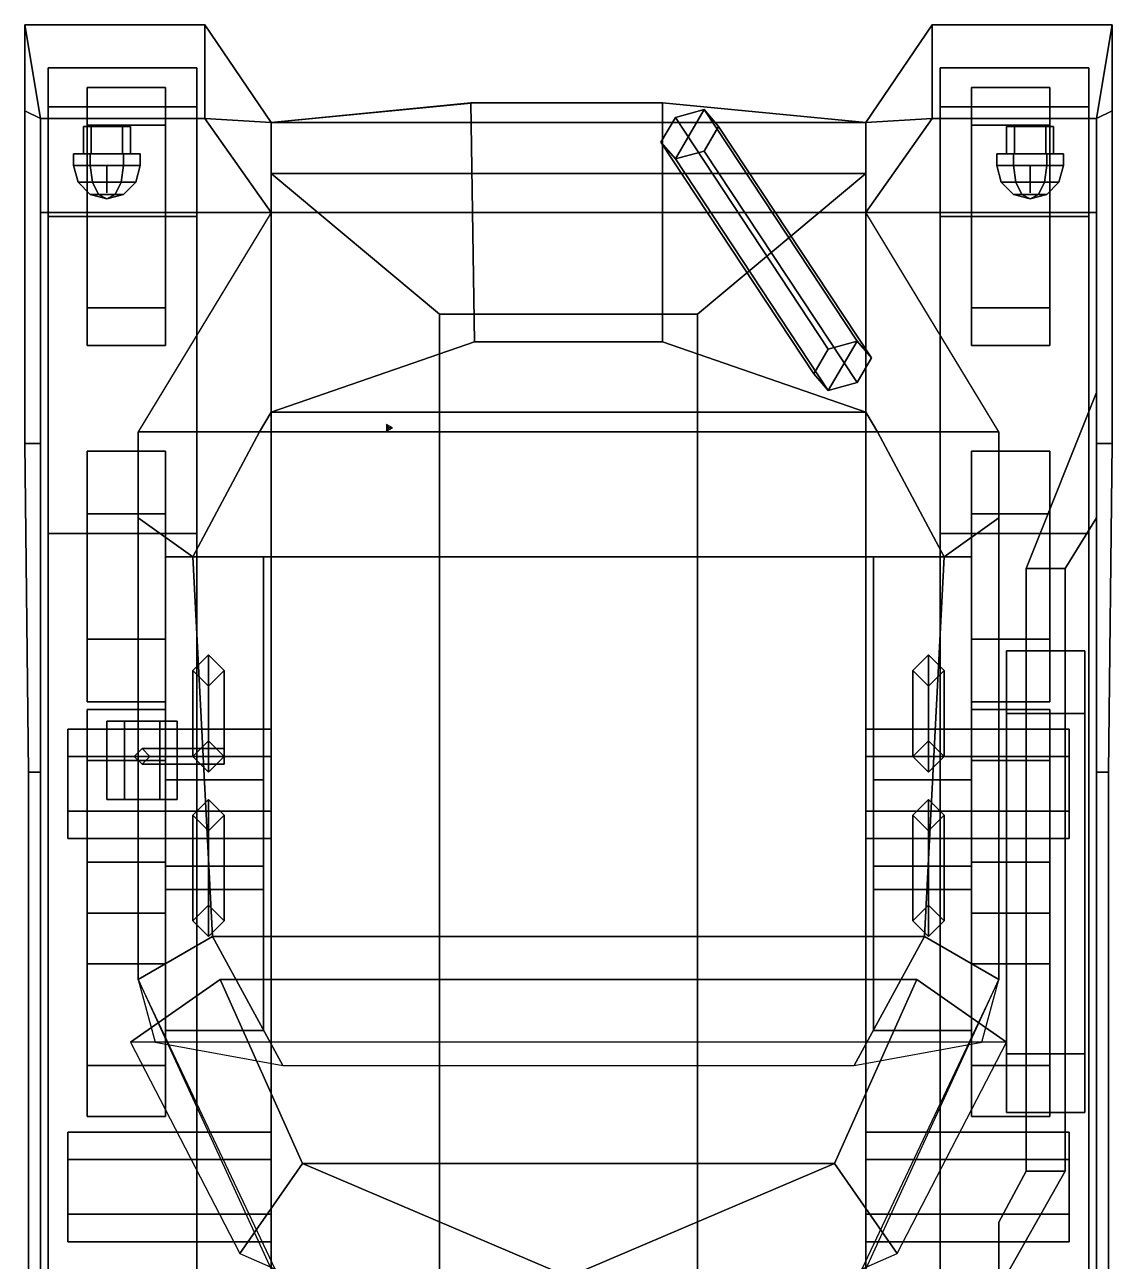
# Model space of a CAD drawing. Header units: millimetres. Extents: x -1.4 to 3, y -4 to 26.7.
# Drawn here: x -1.39 to 1.39, y -0.28 to 2.88 of the extents above; entities that cross this region are included whole.
import ezdxf

# ---------------------------------------------------------------- set-up
doc = ezdxf.new("R2010")
doc.units = ezdxf.units.MM
doc.header["$MEASUREMENT"] = 0
for name, color, linetype in [('mudguards', 6, 'Continuous'), ('suspension', 5, 'Continuous'), ('tracks', 3, 'Continuous'), ('wheels', 2, 'Continuous')]:
    doc.layers.add(name, color=color, linetype=linetype)

msp = doc.modelspace()

# ---------------------------------------------------------------- linework, layer by layer
for points in [[(-0.24, 2.68, 0.66), (-0.76, 2.63, 0.66), (-0.76, 2.63, 0.83), (-0.24, 2.68, 0.83)], [(-0.25, 2.68, 0.83), (-0.76, 2.63, 0.83), (-0.76, 1.89, 1.86), (-0.24, 2.07, 1.86)], [(0.24, 2.07, 1.86), (0.24, 2.68, 0.83), (-0.25, 2.68, 0.83), (-0.24, 2.07, 1.86)], [(0.24, 2.68, 0.83), (0.24, 2.68, 0.66), (-0.24, 2.68, 0.66), (-0.24, 2.68, 0.83)], [(0.3468, 2.6631, 1.1526), (0.2732, 2.5369, 1.0874), (0.2364, 2.5799, 1.1439), (0.2732, 2.643, 1.1765)], [(0.76, 2.63, 0.83), (0.76, 2.63, 0.66), (0.24, 2.68, 0.66), (0.24, 2.68, 0.83)], [(0.76, 1.89, 1.86), (0.76, 2.63, 0.83), (0.24, 2.68, 0.83), (0.24, 2.07, 1.86)], [(0.3468, 2.6631, 1.1526), (0.2732, 2.643, 1.1765), (0.6639, 2.0513, 1.8817), (0.7376, 2.0714, 1.8577)], [(0.3836, 2.6201, 1.0961), (0.3468, 2.557, 1.0635), (0.2732, 2.5369, 1.0874), (0.3468, 2.6631, 1.1526)], [(0.3836, 2.6201, 1.0961), (0.3468, 2.6631, 1.1526), (0.7376, 2.0714, 1.8577), (0.7744, 2.0284, 1.8012)], [(-0.76, 2.5, 0.58), (-0.76, -2.68, 0.58), (-0.76, -2.87, 0.66), (-0.76, 2.63, 0.66)], [(0.76, 2.63, 0.66), (0.76, 2.5, 0.58), (-0.76, 2.5, 0.58), (-0.76, 2.63, 0.66)], [(-0.76, 2.63, 0.66), (-0.76, -2.87, 0.66), (-0.76, -2.87, 0.83), (-0.76, 2.63, 0.83)], [(0.76, 2.63, 0.83), (0.76, 2.63, 0.66), (-0.76, 2.63, 0.66), (-0.76, 2.63, 0.83)], [(-0.76, 2.63, 0.83), (-0.76, 2.63, 0.66), (0.76, 2.63, 0.66), (0.76, 2.63, 0.83)], [(-0.76, 1.89, 1.86), (-0.76, 2.63, 0.83), (0.76, 2.63, 0.83), (0.76, 1.89, 1.86)], [(-0.76, 2.63, 0.83), (-0.76, -2.87, 0.83), (-0.76, -2.28, 1.16), (-0.76, 2.4, 1.16)], [(0.76, 2.4, 1.16), (0.76, 2.63, 0.83), (-0.76, 2.63, 0.83), (-0.76, 2.4, 1.16)], [(0.2732, 2.643, 1.1765), (0.2364, 2.5799, 1.1439), (0.6271, 1.9882, 1.8491), (0.6639, 2.0513, 1.8817)], [(0.76, -2.87, 0.66), (0.76, -2.68, 0.58), (0.76, 2.5, 0.58), (0.76, 2.63, 0.66)], [(0.76, -2.87, 0.83), (0.76, -2.87, 0.66), (0.76, 2.63, 0.66), (0.76, 2.63, 0.83)], [(0.76, -2.28, 1.16), (0.76, -2.87, 0.83), (0.76, 2.63, 0.83), (0.76, 2.4, 1.16)], [(-1.24, 2.62, 1.3), (-1.24, 2.55, 1.3), (-1.22, 2.55, 1.34), (-1.22, 2.62, 1.34)], [(-1.14, 2.62, 1.34), (-1.12, 2.62, 1.3), (-1.24, 2.62, 1.3), (-1.22, 2.62, 1.34)], [(-1.12, 2.62, 1.3), (-1.12, 2.55, 1.3), (-1.24, 2.55, 1.3), (-1.24, 2.62, 1.3)], [(-1.22, 2.62, 1.34), (-1.22, 2.55, 1.34), (-1.14, 2.55, 1.34), (-1.14, 2.62, 1.34)], [(-1.14, 2.55, 1.34), (-1.12, 2.55, 1.3), (-1.12, 2.62, 1.3), (-1.14, 2.62, 1.34)], [(0.3468, 2.557, 1.0635), (0.3836, 2.6201, 1.0961), (0.7744, 2.0284, 1.8012), (0.7376, 1.9653, 1.7686)], [(1.24, 2.62, 1.3), (1.24, 2.55, 1.3), (1.12, 2.55, 1.3), (1.12, 2.62, 1.3)], [(1.12, 2.62, 1.3), (1.12, 2.55, 1.3), (1.14, 2.55, 1.34), (1.14, 2.62, 1.34)], [(1.22, 2.62, 1.34), (1.24, 2.62, 1.3), (1.12, 2.62, 1.3), (1.14, 2.62, 1.34)], [(1.14, 2.62, 1.34), (1.14, 2.55, 1.34), (1.22, 2.55, 1.34), (1.22, 2.62, 1.34)], [(1.22, 2.55, 1.34), (1.24, 2.55, 1.3), (1.24, 2.62, 1.3), (1.22, 2.62, 1.34)], [(0.2364, 2.5799, 1.1439), (0.2732, 2.5369, 1.0874), (0.6639, 1.9452, 1.7926), (0.6271, 1.9882, 1.8491)], [(-1.2225, 2.55, 1.3636), (-1.265, 2.55, 1.29), (-1.265, 2.52, 1.29), (-1.2225, 2.52, 1.3636)], [(-1.265, 2.55, 1.29), (-1.2225, 2.55, 1.2164), (-1.2225, 2.52, 1.2164), (-1.265, 2.52, 1.29)], [(-1.095, 2.55, 1.29), (-1.265, 2.55, 1.29), (-1.2225, 2.55, 1.3636), (-1.1375, 2.55, 1.3636)], [(-1.1375, 2.55, 1.2164), (-1.2225, 2.55, 1.2164), (-1.265, 2.55, 1.29), (-1.095, 2.55, 1.29)], [(-1.1375, 2.55, 1.3636), (-1.2225, 2.55, 1.3636), (-1.2225, 2.52, 1.3636), (-1.1375, 2.52, 1.3636)], [(-1.2225, 2.55, 1.2164), (-1.1375, 2.55, 1.2164), (-1.1375, 2.52, 1.2164), (-1.2225, 2.52, 1.2164)], [(-1.095, 2.55, 1.29), (-1.1375, 2.55, 1.3636), (-1.1375, 2.52, 1.3636), (-1.095, 2.52, 1.29)], [(-1.1375, 2.55, 1.2164), (-1.095, 2.55, 1.29), (-1.095, 2.52, 1.29), (-1.1375, 2.52, 1.2164)], [(0.2732, 2.5369, 1.0874), (0.3468, 2.557, 1.0635), (0.7376, 1.9653, 1.7686), (0.6639, 1.9452, 1.7926)], [(1.2225, 2.55, 1.2164), (1.1375, 2.55, 1.2164), (1.095, 2.55, 1.29), (1.265, 2.55, 1.29)], [(1.095, 2.55, 1.29), (1.1375, 2.55, 1.2164), (1.1375, 2.52, 1.2164), (1.095, 2.52, 1.29)], [(1.265, 2.55, 1.29), (1.095, 2.55, 1.29), (1.1375, 2.55, 1.3636), (1.2225, 2.55, 1.3636)], [(1.1375, 2.55, 1.3636), (1.095, 2.55, 1.29), (1.095, 2.52, 1.29), (1.1375, 2.52, 1.3636)], [(1.1375, 2.55, 1.2164), (1.2225, 2.55, 1.2164), (1.2225, 2.52, 1.2164), (1.1375, 2.52, 1.2164)], [(1.2225, 2.55, 1.3636), (1.1375, 2.55, 1.3636), (1.1375, 2.52, 1.3636), (1.2225, 2.52, 1.3636)], [(1.2225, 2.55, 1.2164), (1.265, 2.55, 1.29), (1.265, 2.52, 1.29), (1.2225, 2.52, 1.2164)], [(1.265, 2.55, 1.29), (1.2225, 2.55, 1.3636), (1.2225, 2.52, 1.3636), (1.265, 2.52, 1.29)], [(-1.2536, 2.4775, 1.29), (-1.265, 2.52, 1.29), (-1.2225, 2.52, 1.2164), (-1.2168, 2.4775, 1.2262)], [(-1.2168, 2.4775, 1.3537), (-1.2225, 2.52, 1.3636), (-1.265, 2.52, 1.29), (-1.2536, 2.4775, 1.29)], [(-1.2168, 2.4775, 1.2262), (-1.2225, 2.52, 1.2164), (-1.1375, 2.52, 1.2164), (-1.1432, 2.4775, 1.2262)], [(-1.1432, 2.4775, 1.3537), (-1.1375, 2.52, 1.3636), (-1.2225, 2.52, 1.3636), (-1.2168, 2.4775, 1.3537)], [(-1.18, 2.52, 1.16), (-1.18, 2.45, 1.16), (-1.18, 2.48, 1.23), (-1.18, 2.52, 1.22)], [(-1.18, 2.52, 1.22), (-1.18, 2.48, 1.23), (-1.18, 2.45, 1.16), (-1.18, 2.52, 1.16)], [(-1.1432, 2.4775, 1.2262), (-1.1375, 2.52, 1.2164), (-1.095, 2.52, 1.29), (-1.1064, 2.4775, 1.29)], [(-1.1064, 2.4775, 1.29), (-1.095, 2.52, 1.29), (-1.1375, 2.52, 1.3636), (-1.1432, 2.4775, 1.3537)], [(-0.33, 2.14, 0.43), (-0.33, -2.14, 0.43), (-0.76, -2.68, 0.58), (-0.76, 2.5, 0.58)], [(0.76, 2.5, 0.58), (0.33, 2.14, 0.43), (-0.33, 2.14, 0.43), (-0.76, 2.5, 0.58)], [(0.76, -2.68, 0.58), (0.33, -2.14, 0.43), (0.33, 2.14, 0.43), (0.76, 2.5, 0.58)], [(1.1064, 2.4775, 1.29), (1.095, 2.52, 1.29), (1.1375, 2.52, 1.2164), (1.1432, 2.4775, 1.2262)], [(1.1432, 2.4775, 1.3537), (1.1375, 2.52, 1.3636), (1.095, 2.52, 1.29), (1.1064, 2.4775, 1.29)], [(1.1432, 2.4775, 1.2262), (1.1375, 2.52, 1.2164), (1.2225, 2.52, 1.2164), (1.2168, 2.4775, 1.2262)], [(1.2168, 2.4775, 1.3537), (1.2225, 2.52, 1.3636), (1.1375, 2.52, 1.3636), (1.1432, 2.4775, 1.3537)], [(1.18, 2.52, 1.16), (1.18, 2.45, 1.16), (1.18, 2.48, 1.23), (1.18, 2.52, 1.22)], [(1.18, 2.52, 1.22), (1.18, 2.48, 1.23), (1.18, 2.45, 1.16), (1.18, 2.52, 1.16)], [(1.2168, 2.4775, 1.2262), (1.2225, 2.52, 1.2164), (1.265, 2.52, 1.29), (1.2536, 2.4775, 1.29)], [(1.2536, 2.4775, 1.29), (1.265, 2.52, 1.29), (1.2225, 2.52, 1.3636), (1.2168, 2.4775, 1.3537)], [(-1.2225, 2.4464, 1.29), (-1.2536, 2.4775, 1.29), (-1.2168, 2.4775, 1.2262), (-1.2012, 2.4464, 1.2532)], [(-1.2012, 2.4464, 1.3268), (-1.2168, 2.4775, 1.3537), (-1.2536, 2.4775, 1.29), (-1.2225, 2.4464, 1.29)], [(-1.2012, 2.4464, 1.2532), (-1.2168, 2.4775, 1.2262), (-1.1432, 2.4775, 1.2262), (-1.1587, 2.4464, 1.2532)], [(-1.1587, 2.4464, 1.3268), (-1.1432, 2.4775, 1.3537), (-1.2168, 2.4775, 1.3537), (-1.2012, 2.4464, 1.3268)], [(-1.1587, 2.4464, 1.2532), (-1.1432, 2.4775, 1.2262), (-1.1064, 2.4775, 1.29), (-1.1375, 2.4464, 1.29)], [(-1.1375, 2.4464, 1.29), (-1.1064, 2.4775, 1.29), (-1.1432, 2.4775, 1.3537), (-1.1587, 2.4464, 1.3268)], [(1.1375, 2.4464, 1.29), (1.1064, 2.4775, 1.29), (1.1432, 2.4775, 1.2262), (1.1587, 2.4464, 1.2532)], [(1.1587, 2.4464, 1.3268), (1.1432, 2.4775, 1.3537), (1.1064, 2.4775, 1.29), (1.1375, 2.4464, 1.29)], [(1.1587, 2.4464, 1.2532), (1.1432, 2.4775, 1.2262), (1.2168, 2.4775, 1.2262), (1.2012, 2.4464, 1.2532)], [(1.2012, 2.4464, 1.3268), (1.2168, 2.4775, 1.3537), (1.1432, 2.4775, 1.3537), (1.1587, 2.4464, 1.3268)], [(1.2012, 2.4464, 1.2532), (1.2168, 2.4775, 1.2262), (1.2536, 2.4775, 1.29), (1.2225, 2.4464, 1.29)], [(1.2225, 2.4464, 1.29), (1.2536, 2.4775, 1.29), (1.2168, 2.4775, 1.3537), (1.2012, 2.4464, 1.3268)], [(-1.18, 2.435, 1.29), (-1.2225, 2.4464, 1.29), (-1.2012, 2.4464, 1.2532), (-1.18, 2.435, 1.29)], [(-1.18, 2.435, 1.29), (-1.2012, 2.4464, 1.3268), (-1.2225, 2.4464, 1.29), (-1.18, 2.435, 1.29)], [(-1.18, 2.435, 1.29), (-1.2012, 2.4464, 1.2532), (-1.1587, 2.4464, 1.2532), (-1.18, 2.435, 1.29)], [(-1.18, 2.435, 1.29), (-1.1587, 2.4464, 1.3268), (-1.2012, 2.4464, 1.3268), (-1.18, 2.435, 1.29)], [(-1.18, 2.435, 1.29), (-1.1587, 2.4464, 1.2532), (-1.1375, 2.4464, 1.29), (-1.18, 2.435, 1.29)], [(-1.18, 2.435, 1.29), (-1.1375, 2.4464, 1.29), (-1.1587, 2.4464, 1.3268), (-1.18, 2.435, 1.29)], [(1.18, 2.435, 1.29), (1.1375, 2.4464, 1.29), (1.1587, 2.4464, 1.2532), (1.18, 2.435, 1.29)], [(1.18, 2.435, 1.29), (1.1587, 2.4464, 1.3268), (1.1375, 2.4464, 1.29), (1.18, 2.435, 1.29)], [(1.18, 2.435, 1.29), (1.1587, 2.4464, 1.2532), (1.2012, 2.4464, 1.2532), (1.18, 2.435, 1.29)], [(1.18, 2.435, 1.29), (1.2012, 2.4464, 1.3268), (1.1587, 2.4464, 1.3268), (1.18, 2.435, 1.29)], [(1.18, 2.435, 1.29), (1.2012, 2.4464, 1.2532), (1.2225, 2.4464, 1.29), (1.18, 2.435, 1.29)], [(1.18, 2.435, 1.29), (1.2225, 2.4464, 1.29), (1.2012, 2.4464, 1.3268), (1.18, 2.435, 1.29)], [(-0.76, 2.4, 1.16), (-1.1, 1.84, 1.16), (-0.79, 1.84, 1.87), (-0.76, 1.89, 1.86)], [(0.76, 1.89, 1.86), (0.76, 2.4, 1.16), (-0.76, 2.4, 1.16), (-0.76, 1.89, 1.86)], [(0.79, 1.84, 1.87), (1.1, 1.84, 1.16), (0.76, 2.4, 1.16), (0.76, 1.89, 1.86)], [(0.33, 2.14, 0.43), (0.33, -2.14, 0.43), (-0.33, -2.14, 0.43), (-0.33, 2.14, 0.43)], [(-0.24, 2.07, 1.86), (-0.76, 1.89, 1.86), (0.76, 1.89, 1.86), (0.24, 2.07, 1.86)], [(0.6639, 2.0513, 1.8817), (0.6271, 1.9882, 1.8491), (0.6639, 1.9452, 1.7926), (0.7376, 2.0714, 1.8577)], [(0.7376, 2.0714, 1.8577), (0.6639, 1.9452, 1.7926), (0.7376, 1.9653, 1.7686), (0.7744, 2.0284, 1.8012)], [(1.35, 1.94, 1.25), (1.17, 1.49, 1.25), (1.17, 1.49, 1.35), (1.35, 1.94, 1.35)], [(1.35, 1.62, 1.25), (1.27, 1.49, 1.25), (1.17, 1.49, 1.25), (1.35, 1.94, 1.25)], [(1.35, 1.94, 1.35), (1.17, 1.49, 1.35), (1.27, 1.49, 1.35), (1.35, 1.62, 1.35)], [(1.35, 1.94, 1.25), (1.35, 1.94, 1.35), (1.35, 1.62, 1.35), (1.35, 1.62, 1.25)], [(-0.76, 1.89, 1.86), (-0.79, 1.84, 1.87), (0.79, 1.84, 1.87), (0.76, 1.89, 1.86)], [(-1.1, 1.84, 1.16), (-1.1, 0.44, 1.16), (-1.1, 0.44, 1.5), (-1.1, 1.62, 1.5)], [(-1.1, 1.84, 1.16), (-1.1, 1.62, 1.5), (-0.96, 1.52, 1.94), (-0.79, 1.84, 1.87)], [(-0.79, 1.84, 1.87), (-0.96, 1.52, 1.94), (0.96, 1.52, 1.94), (0.79, 1.84, 1.87)], [(-0.45, 1.85, 1.86), (-0.465, 1.8587, 1.86), (-0.46, 1.85, 2.38)], [(-0.465, 1.8587, 1.86), (-0.465, 1.8413, 1.86), (-0.46, 1.85, 2.38)], [(-0.465, 1.8413, 1.86), (-0.45, 1.85, 1.86), (-0.46, 1.85, 2.38)], [(0.96, 1.52, 1.94), (1.1, 1.62, 1.5), (1.1, 1.84, 1.16), (0.79, 1.84, 1.87)], [(1.1, 0.44, 1.5), (1.1, 0.44, 1.16), (1.1, 1.84, 1.16), (1.1, 1.62, 1.5)], [(-1.1, 1.62, 1.5), (-1.1, 0.44, 1.5), (-0.91, 0.55, 2.11), (-0.96, 1.52, 1.94)], [(0.91, 0.55, 2.11), (1.1, 0.44, 1.5), (1.1, 1.62, 1.5), (0.96, 1.52, 1.94)], [(1.27, 1.49, 1.35), (1.27, 1.49, 1.25), (1.35, 1.62, 1.25), (1.35, 1.62, 1.35)], [(-0.96, 1.52, 1.94), (-0.91, 0.55, 2.11), (0.91, 0.55, 2.11), (0.96, 1.52, 1.94)], [(1.17, 1.49, 1.25), (1.17, 1.28, 1.25), (1.17, 1.28, 1.35), (1.17, 1.49, 1.35)], [(1.27, 1.49, 1.25), (1.27, 1.28, 1.25), (1.17, 1.28, 1.25), (1.17, 1.49, 1.25)], [(1.17, 1.49, 1.35), (1.17, 1.28, 1.35), (1.27, 1.28, 1.35), (1.27, 1.49, 1.35)], [(1.27, 1.28, 1.35), (1.27, 1.28, 1.25), (1.27, 1.49, 1.25), (1.27, 1.49, 1.35)], [(1.17, 1.28, 1.3966), (1.12, 1.28, 1.31), (1.12, 0.1, 1.31), (1.17, 0.1, 1.3966)], [(1.12, 1.28, 1.31), (1.17, 1.28, 1.2234), (1.17, 0.1, 1.2234), (1.12, 0.1, 1.31)], [(1.12, 1.28, 1.31), (1.17, 1.28, 1.3966), (1.27, 1.28, 1.3966), (1.32, 1.28, 1.31)], [(1.17, 1.28, 1.2234), (1.12, 1.28, 1.31), (1.32, 1.28, 1.31), (1.27, 1.28, 1.2234)], [(1.27, 1.28, 1.3966), (1.17, 1.28, 1.3966), (1.17, 0.1, 1.3966), (1.27, 0.1, 1.3966)], [(1.17, 1.28, 1.2234), (1.27, 1.28, 1.2234), (1.27, 0.1, 1.2234), (1.17, 0.1, 1.2234)], [(1.32, 1.28, 1.31), (1.27, 1.28, 1.3966), (1.27, 0.1, 1.3966), (1.32, 0.1, 1.31)], [(1.27, 1.28, 1.2234), (1.32, 1.28, 1.31), (1.32, 0.1, 1.31), (1.27, 0.1, 1.2234)], [(1.12, 1.12, 1.16), (1.12, 1.12, 1.31), (1.32, 1.12, 1.31), (1.32, 1.12, 1.16)], [(1.32, 1.12, 1.16), (1.32, 1.12, 1.31), (1.12, 1.12, 1.31), (1.12, 1.12, 1.16)], [(-1.135, 1.1, 2.1979), (-1.18, 1.1, 2.12), (-1.18, 0.9, 2.12), (-1.135, 0.9, 2.1979)], [(-1.18, 1.1, 2.12), (-1.135, 1.1, 2.0421), (-1.135, 0.9, 2.0421), (-1.18, 0.9, 2.12)], [(-1, 1.1, 2.12), (-1.18, 1.1, 2.12), (-1.135, 1.1, 2.1979), (-1.045, 1.1, 2.1979)], [(-1.045, 1.1, 2.0421), (-1.135, 1.1, 2.0421), (-1.18, 1.1, 2.12), (-1, 1.1, 2.12)], [(-1.045, 1.1, 2.1979), (-1.135, 1.1, 2.1979), (-1.135, 0.9, 2.1979), (-1.045, 0.9, 2.1979)], [(-1.135, 1.1, 2.0421), (-1.045, 1.1, 2.0421), (-1.045, 0.9, 2.0421), (-1.135, 0.9, 2.0421)], [(-1, 1.1, 2.12), (-1.045, 1.1, 2.1979), (-1.045, 0.9, 2.1979), (-1, 0.9, 2.12)], [(-1.045, 1.1, 2.0421), (-1, 1.1, 2.12), (-1, 0.9, 2.12), (-1.045, 0.9, 2.0421)], [(-1.11, 1.01, 2.05), (-1.09, 1.03, 2.05), (-1.09, 1.03, 1.98), (-1.11, 1.01, 1.98)], [(-1.11, 1.01, 1.98), (-1.09, 1.03, 1.98), (-0.88, 1.03, 1.86), (-0.88, 1.01, 1.84)], [(-1.09, 1.03, 2.05), (-1.07, 1.01, 2.05), (-1.07, 1.01, 1.98), (-1.09, 1.03, 1.98)], [(-0.88, 1.01, 2.02), (-0.88, 1.03, 2), (-1.09, 1.03, 2), (-1.07, 1.01, 2.02)], [(-0.88, 1.03, 2), (-0.88, 1.01, 1.98), (-1.07, 1.01, 1.98), (-1.09, 1.03, 2)], [(-1.09, 1.03, 1.98), (-1.07, 1.01, 1.98), (-0.88, 1.01, 1.88), (-0.88, 1.03, 1.86)], [(-1.09, 0.99, 2.05), (-1.11, 1.01, 2.05), (-1.11, 1.01, 1.98), (-1.09, 0.99, 1.98)], [(-1.09, 0.99, 1.98), (-1.11, 1.01, 1.98), (-0.88, 1.01, 1.84), (-0.88, 0.99, 1.86)], [(-1.07, 1.01, 2.05), (-1.09, 0.99, 2.05), (-1.09, 0.99, 1.98), (-1.07, 1.01, 1.98)], [(-0.88, 0.99, 2), (-0.88, 1.01, 2.02), (-1.07, 1.01, 2.02), (-1.09, 0.99, 2)], [(-0.88, 1.01, 1.98), (-0.88, 0.99, 2), (-1.09, 0.99, 2), (-1.07, 1.01, 1.98)], [(-1.07, 1.01, 1.98), (-1.09, 0.99, 1.98), (-0.88, 0.99, 1.86), (-0.88, 1.01, 1.88)], [(-1.045, 0.9, 2.1979), (-1.135, 0.9, 2.1979), (-1.18, 0.9, 2.12), (-1, 0.9, 2.12)], [(-1, 0.9, 2.12), (-1.18, 0.9, 2.12), (-1.135, 0.9, 2.0421), (-1.045, 0.9, 2.0421)], [(-1.1, 0.44, 1.5), (-1.0564, 0.28, 1.5), (-0.73, 0.22, 2.11), (-0.91, 0.55, 2.11)], [(-0.91, 0.55, 2.11), (-0.73, 0.22, 2.11), (0.73, 0.22, 2.11), (0.91, 0.55, 2.11)], [(0.73, 0.22, 2.11), (1.0564, 0.28, 1.5), (1.1, 0.44, 1.5), (0.91, 0.55, 2.11)], [(-1.12, 0.28, 1.5), (-0.84, -0.26, 1.5), (-0.68, -0.03, 2.13), (-0.89, 0.44, 2.13)], [(0.89, 0.44, 2.13), (1.12, 0.28, 1.5), (-1.12, 0.28, 1.5), (-0.89, 0.44, 2.13)], [(-1.1, 0.44, 1.16), (-0.76, -0.3, 1.16), (-0.75, -0.3, 1.5), (-1.1, 0.44, 1.5)], [(-0.89, 0.44, 2.13), (-0.68, -0.03, 2.13), (0.68, -0.03, 2.13), (0.89, 0.44, 2.13)], [(0.68, -0.03, 2.13), (0.84, -0.26, 1.5), (1.12, 0.28, 1.5), (0.89, 0.44, 2.13)], [(0.75, -0.3, 1.5), (0.76, -0.3, 1.16), (1.1, 0.44, 1.16), (1.1, 0.44, 1.5)], [(1.12, 0.25, 1.16), (1.12, 0.25, 1.31), (1.32, 0.25, 1.31), (1.32, 0.25, 1.16)], [(1.32, 0.25, 1.16), (1.32, 0.25, 1.31), (1.12, 0.25, 1.31), (1.12, 0.25, 1.16)], [(1.17, 0.1, 1.3966), (1.12, 0.1, 1.31), (1.32, 0.1, 1.31), (1.27, 0.1, 1.3966)], [(1.12, 0.1, 1.31), (1.17, 0.1, 1.2234), (1.27, 0.1, 1.2234), (1.32, 0.1, 1.31)], [(1.17, 0.1, 1.35), (1.17, -0.05, 1.35), (1.27, -0.05, 1.35), (1.27, 0.1, 1.35)], [(1.17, 0.1, 1.25), (1.17, -0.05, 1.25), (1.17, -0.05, 1.35), (1.17, 0.1, 1.35)], [(1.27, 0.1, 1.25), (1.27, -0.05, 1.25), (1.17, -0.05, 1.25), (1.17, 0.1, 1.25)], [(1.27, -0.05, 1.35), (1.27, -0.05, 1.25), (1.27, 0.1, 1.25), (1.27, 0.1, 1.35)], [(-0.84, -0.26, 1.5), (0, -0.63, 1.5), (0, -0.32, 2.13), (-0.68, -0.03, 2.13)], [(-0.68, -0.03, 2.13), (0, -0.32, 2.13), (0, -0.32, 2.13), (0.68, -0.03, 2.13)], [(0, -0.32, 2.13), (0, -0.63, 1.5), (0.84, -0.26, 1.5), (0.68, -0.03, 2.13)], [(1.1, -0.35, 1.35), (1.1, -0.35, 1.25), (1.27, -0.05, 1.25), (1.27, -0.05, 1.35)], [(1.17, -0.05, 1.25), (1.1, -0.18, 1.25), (1.1, -0.18, 1.35), (1.17, -0.05, 1.35)], [(1.27, -0.05, 1.25), (1.1, -0.35, 1.25), (1.1, -0.18, 1.25), (1.17, -0.05, 1.25)], [(1.17, -0.05, 1.35), (1.1, -0.18, 1.35), (1.1, -0.35, 1.35), (1.27, -0.05, 1.35)]]:
    msp.add_3dface(points)
at = {"layer": 'mudguards'}
for points in [[(-1.39, 2.66, 0.77), (-1.39, 2.88, 0.95), (-1.35, 2.64, 1.16)], [(-1.35, 2.64, 1.16), (-1.35, 2.64, 1.16), (-1.39, 2.88, 0.95), (-1.39, 2.66, 0.77)], [(-0.93, 2.88, 0.95), (-0.93, 2.64, 1.16), (-1.35, 2.64, 1.16), (-1.39, 2.88, 0.95)], [(-1.39, 2.88, 0.95), (-1.35, 2.64, 1.16), (-0.93, 2.64, 1.16), (-0.93, 2.88, 0.95)], [(-0.76, 2.63, 0.83), (-0.76, 2.63, 0.83), (-0.93, 2.64, 1.16), (-0.93, 2.88, 0.95)], [(-0.93, 2.88, 0.95), (-0.93, 2.64, 1.16), (-0.76, 2.63, 0.83)], [(0.76, 2.63, 0.83), (0.76, 2.63, 0.83), (0.93, 2.64, 1.16), (0.93, 2.88, 0.95)], [(0.93, 2.88, 0.95), (0.93, 2.64, 1.16), (0.76, 2.63, 0.83)], [(1.39, 2.88, 0.95), (1.35, 2.64, 1.16), (0.93, 2.64, 1.16), (0.93, 2.88, 0.95)], [(0.93, 2.88, 0.95), (0.93, 2.64, 1.16), (1.35, 2.64, 1.16), (1.39, 2.88, 0.95)], [(1.35, 2.64, 1.16), (1.35, 2.64, 1.16), (1.39, 2.88, 0.95), (1.39, 2.66, 0.77)], [(1.39, 2.66, 0.77), (1.39, 2.88, 0.95), (1.35, 2.64, 1.16)], [(-1.35, 1.81, 1.16), (-1.35, 2.64, 1.16), (-1.39, 2.66, 0.77), (-1.39, 1.81, 0.77)], [(-1.39, 1.81, 0.77), (-1.39, 2.66, 0.77), (-1.35, 2.64, 1.16), (-1.35, 1.81, 1.16)], [(1.35, 1.81, 1.16), (1.35, 2.64, 1.16), (1.39, 2.66, 0.77), (1.39, 1.81, 0.77)], [(1.39, 1.81, 0.77), (1.39, 2.66, 0.77), (1.35, 2.64, 1.16), (1.35, 1.81, 1.16)], [(-0.93, 2.64, 1.16), (-0.76, 2.4, 1.16), (-1.35, 2.4, 1.16), (-1.35, 2.64, 1.16)], [(-1.35, 2.64, 1.16), (-1.35, 2.4, 1.16), (-0.76, 2.4, 1.16), (-0.93, 2.64, 1.16)], [(-0.93, 2.64, 1.16), (-0.76, 2.4, 1.16), (-0.76, 2.63, 0.83)], [(-0.76, 2.63, 0.83), (-0.76, 2.63, 0.83), (-0.76, 2.4, 1.16), (-0.93, 2.64, 1.16)], [(0.93, 2.64, 1.16), (0.76, 2.4, 1.16), (1.35, 2.4, 1.16), (1.35, 2.64, 1.16)], [(1.35, 2.64, 1.16), (1.35, 2.4, 1.16), (0.76, 2.4, 1.16), (0.93, 2.64, 1.16)], [(0.76, 2.63, 0.83), (0.76, 2.63, 0.83), (0.76, 2.4, 1.16), (0.93, 2.64, 1.16)], [(0.93, 2.64, 1.16), (0.76, 2.4, 1.16), (0.76, 2.63, 0.83)], [(-1.35, 2.4, 1.16), (-1.35, -2.18, 1.16), (-0.76, -2.28, 1.16), (-0.76, 2.4, 1.16)], [(-0.76, 2.4, 1.16), (-0.76, -2.28, 1.16), (-1.35, -2.18, 1.16), (-1.35, 2.4, 1.16)], [(0.76, 2.4, 1.16), (0.76, -2.28, 1.16), (1.35, -2.18, 1.16), (1.35, 2.4, 1.16)], [(1.35, 2.4, 1.16), (1.35, -2.18, 1.16), (0.76, -2.28, 1.16), (0.76, 2.4, 1.16)], [(-1.38, 0.97, 0.89), (-1.39, 1.81, 0.77), (-1.35, 1.81, 1.16), (-1.35, 0.97, 1.16)], [(-1.35, 0.97, 1.16), (-1.35, 1.81, 1.16), (-1.39, 1.81, 0.77), (-1.38, 0.97, 0.89)], [(1.38, 0.97, 0.89), (1.39, 1.81, 0.77), (1.35, 1.81, 1.16), (1.35, 0.97, 1.16)], [(1.35, 0.97, 1.16), (1.35, 1.81, 1.16), (1.39, 1.81, 0.77), (1.38, 0.97, 0.89)], [(-1.38, -1.17, 0.89), (-1.38, 0.97, 0.89), (-1.35, 0.97, 1.16), (-1.35, -1.17, 1.16)], [(-1.35, -1.17, 1.16), (-1.35, 0.97, 1.16), (-1.38, 0.97, 0.89), (-1.38, -1.17, 0.89)], [(1.35, -1.17, 1.16), (1.35, 0.97, 1.16), (1.38, 0.97, 0.89), (1.38, -1.17, 0.89)], [(1.38, -1.17, 0.89), (1.38, 0.97, 0.89), (1.35, 0.97, 1.16), (1.35, -1.17, 1.16)]]:
    msp.add_3dface(points, dxfattribs=at)
at = {"layer": 'suspension'}
for points in [[(-0.78, 1.52, 0.42), (-0.78, 1.52, 0.27), (-1.03, 1.52, 0.27), (-1.03, 1.52, 0.42)], [(-1.03, 1.52, 0.27), (-1.03, 0.95, 0.27), (-1.03, 0.95, 0.54), (-1.03, 1.52, 0.42)], [(-0.78, 1.52, 0.27), (-0.78, 0.95, 0.27), (-1.03, 0.95, 0.27), (-1.03, 1.52, 0.27)], [(-1.03, 1.52, 0.42), (-1.03, 0.95, 0.54), (-0.78, 0.95, 0.54), (-0.78, 1.52, 0.42)], [(-0.78, 0.95, 0.54), (-0.78, 0.95, 0.27), (-0.78, 1.52, 0.27), (-0.78, 1.52, 0.42)], [(0.78, 1.52, 0.27), (0.78, 0.95, 0.27), (0.78, 0.95, 0.54), (0.78, 1.52, 0.42)], [(0.78, 1.52, 0.42), (0.78, 0.95, 0.54), (1.03, 0.95, 0.54), (1.03, 1.52, 0.42)], [(1.03, 1.52, 0.42), (1.03, 1.52, 0.27), (0.78, 1.52, 0.27), (0.78, 1.52, 0.42)], [(1.03, 1.52, 0.27), (1.03, 0.95, 0.27), (0.78, 0.95, 0.27), (0.78, 1.52, 0.27)], [(1.03, 0.95, 0.54), (1.03, 0.95, 0.27), (1.03, 1.52, 0.27), (1.03, 1.52, 0.42)], [(-0.92, 1.05, 0.51), (-0.96, 1.01, 0.51), (-0.96, 1.23, 0.87), (-0.92, 1.27, 0.87)], [(-0.88, 1.01, 0.51), (-0.92, 1.05, 0.51), (-0.92, 1.27, 0.87), (-0.88, 1.23, 0.87)], [(0.92, 1.05, 0.51), (0.88, 1.01, 0.51), (0.88, 1.23, 0.87), (0.92, 1.27, 0.87)], [(0.96, 1.01, 0.51), (0.92, 1.05, 0.51), (0.92, 1.27, 0.87), (0.96, 1.23, 0.87)], [(-0.96, 1.01, 0.51), (-0.92, 0.97, 0.51), (-0.92, 1.19, 0.87), (-0.96, 1.23, 0.87)], [(-0.92, 0.97, 0.51), (-0.88, 1.01, 0.51), (-0.88, 1.23, 0.87), (-0.92, 1.19, 0.87)], [(0.88, 1.01, 0.51), (0.92, 0.97, 0.51), (0.92, 1.19, 0.87), (0.88, 1.23, 0.87)], [(0.92, 0.97, 0.51), (0.96, 1.01, 0.51), (0.96, 1.23, 0.87), (0.92, 1.19, 0.87)], [(-1.03, 0.95, 0.27), (-1.03, 0.73, 0.27), (-1.03, 0.67, 0.54), (-1.03, 0.95, 0.54)], [(-0.78, 0.95, 0.27), (-0.78, 0.73, 0.27), (-1.03, 0.73, 0.27), (-1.03, 0.95, 0.27)], [(-1.03, 0.95, 0.54), (-1.03, 0.67, 0.54), (-0.78, 0.67, 0.54), (-0.78, 0.95, 0.54)], [(-0.78, 0.67, 0.54), (-0.78, 0.73, 0.27), (-0.78, 0.95, 0.27), (-0.78, 0.95, 0.54)], [(0.78, 0.95, 0.27), (0.78, 0.73, 0.27), (0.78, 0.67, 0.54), (0.78, 0.95, 0.54)], [(1.03, 0.95, 0.27), (1.03, 0.73, 0.27), (0.78, 0.73, 0.27), (0.78, 0.95, 0.27)], [(0.78, 0.95, 0.54), (0.78, 0.67, 0.54), (1.03, 0.67, 0.54), (1.03, 0.95, 0.54)], [(1.03, 0.67, 0.54), (1.03, 0.73, 0.27), (1.03, 0.95, 0.27), (1.03, 0.95, 0.54)], [(-0.92, 0.9, 0.54), (-0.96, 0.86, 0.54), (-0.96, 0.59, 0.97), (-0.92, 0.63, 0.97)], [(-0.88, 0.86, 0.54), (-0.92, 0.9, 0.54), (-0.92, 0.63, 0.97), (-0.88, 0.59, 0.97)], [(0.92, 0.9, 0.54), (0.88, 0.86, 0.54), (0.88, 0.59, 0.97), (0.92, 0.63, 0.97)], [(0.96, 0.86, 0.54), (0.92, 0.9, 0.54), (0.92, 0.63, 0.97), (0.96, 0.59, 0.97)], [(-0.96, 0.86, 0.54), (-0.92, 0.82, 0.54), (-0.92, 0.55, 0.97), (-0.96, 0.59, 0.97)], [(-0.92, 0.82, 0.54), (-0.88, 0.86, 0.54), (-0.88, 0.59, 0.97), (-0.92, 0.55, 0.97)], [(0.88, 0.86, 0.54), (0.92, 0.82, 0.54), (0.92, 0.55, 0.97), (0.88, 0.59, 0.97)], [(0.92, 0.82, 0.54), (0.96, 0.86, 0.54), (0.96, 0.59, 0.97), (0.92, 0.55, 0.97)], [(-1.03, 0.73, 0.27), (-1.03, 0.31, 0.22), (-1.03, 0.31, 0.32), (-1.03, 0.67, 0.54)], [(-0.78, 0.73, 0.27), (-0.78, 0.31, 0.22), (-1.03, 0.31, 0.22), (-1.03, 0.73, 0.27)], [(-0.78, 0.31, 0.32), (-0.78, 0.31, 0.22), (-0.78, 0.73, 0.27), (-0.78, 0.67, 0.54)], [(0.78, 0.73, 0.27), (0.78, 0.31, 0.22), (0.78, 0.31, 0.32), (0.78, 0.67, 0.54)], [(1.03, 0.73, 0.27), (1.03, 0.31, 0.22), (0.78, 0.31, 0.22), (0.78, 0.73, 0.27)], [(1.03, 0.31, 0.32), (1.03, 0.31, 0.22), (1.03, 0.73, 0.27), (1.03, 0.67, 0.54)], [(-1.03, 0.67, 0.54), (-1.03, 0.31, 0.32), (-0.78, 0.31, 0.32), (-0.78, 0.67, 0.54)], [(0.78, 0.67, 0.54), (0.78, 0.31, 0.32), (1.03, 0.31, 0.32), (1.03, 0.67, 0.54)], [(-1.03, 0.31, 0.32), (-1.03, 0.31, 0.22), (-0.78, 0.31, 0.22), (-0.78, 0.31, 0.32)], [(0.78, 0.31, 0.32), (0.78, 0.31, 0.22), (1.03, 0.31, 0.22), (1.03, 0.31, 0.32)]]:
    msp.add_3dface(points, dxfattribs=at)
at = {"layer": 'tracks'}
for points in [[(-1.33, 2.77, 0.62), (-1.33, 2.64, 0.38), (-0.95, 2.64, 0.38), (-0.95, 2.77, 0.62)], [(-0.95, 2.77, 0.62), (-0.95, 2.64, 0.38), (-1.33, 2.64, 0.38), (-1.33, 2.77, 0.62)], [(-1.33, 2.67, 0.9), (-1.33, 2.77, 0.62), (-0.95, 2.77, 0.62), (-0.95, 2.67, 0.9)], [(-0.95, 2.67, 0.9), (-0.95, 2.77, 0.62), (-1.33, 2.77, 0.62), (-1.33, 2.67, 0.9)], [(0.95, 2.77, 0.62), (0.95, 2.64, 0.38), (1.33, 2.64, 0.38), (1.33, 2.77, 0.62)], [(1.33, 2.77, 0.62), (1.33, 2.64, 0.38), (0.95, 2.64, 0.38), (0.95, 2.77, 0.62)], [(1.33, 2.67, 0.9), (1.33, 2.77, 0.62), (0.95, 2.77, 0.62), (0.95, 2.67, 0.9)], [(0.95, 2.67, 0.9), (0.95, 2.77, 0.62), (1.33, 2.77, 0.62), (1.33, 2.67, 0.9)], [(-1.33, 2.39, 1.02), (-1.33, 2.67, 0.9), (-0.95, 2.67, 0.9), (-0.95, 2.39, 1.02)], [(-0.95, 2.39, 1.02), (-0.95, 2.67, 0.9), (-1.33, 2.67, 0.9), (-1.33, 2.39, 1.02)], [(0.95, 2.39, 1.02), (0.95, 2.67, 0.9), (1.33, 2.67, 0.9), (1.33, 2.39, 1.02)], [(1.33, 2.39, 1.02), (1.33, 2.67, 0.9), (0.95, 2.67, 0.9), (0.95, 2.39, 1.02)], [(-0.95, 2.64, 0.38), (-0.95, 1.58), (-1.33, 1.58), (-1.33, 2.64, 0.38)], [(-1.33, 2.64, 0.38), (-1.33, 1.58), (-0.95, 1.58), (-0.95, 2.64, 0.38)], [(1.33, 2.64, 0.38), (1.33, 1.58), (0.95, 1.58), (0.95, 2.64, 0.38)], [(0.95, 2.64, 0.38), (0.95, 1.58), (1.33, 1.58), (1.33, 2.64, 0.38)], [(-1.33, 1.58), (-1.33, -1.79), (-0.95, -1.79), (-0.95, 1.58)], [(-0.95, 1.58), (-0.95, -1.79), (-1.33, -1.79), (-1.33, 1.58)], [(0.95, 1.58), (0.95, -1.79), (1.33, -1.79), (1.33, 1.58)], [(1.33, 1.58), (1.33, -1.79), (0.95, -1.79), (0.95, 1.58)]]:
    msp.add_3dface(points, dxfattribs=at)
at = {"layer": 'wheels'}
for points in [[(-1.03, 2.6233, 0.8933), (-1.03, 2.72, 0.66), (-1.23, 2.72, 0.66), (-1.23, 2.6233, 0.8933)], [(-1.03, 2.72, 0.66), (-1.03, 2.6233, 0.4267), (-1.23, 2.6233, 0.4267), (-1.23, 2.72, 0.66)], [(-1.23, 2.06, 0.66), (-1.23, 2.6233, 0.8933), (-1.23, 2.72, 0.66), (-1.23, 2.1567, 0.4267)], [(-1.23, 2.1567, 0.4267), (-1.23, 2.72, 0.66), (-1.23, 2.6233, 0.4267), (-1.23, 2.39, 0.33)], [(-1.03, 2.1567, 0.4267), (-1.03, 2.72, 0.66), (-1.03, 2.6233, 0.8933), (-1.03, 2.06, 0.66)], [(-1.03, 2.39, 0.33), (-1.03, 2.6233, 0.4267), (-1.03, 2.72, 0.66), (-1.03, 2.1567, 0.4267)], [(1.03, 2.1567, 0.4267), (1.03, 2.72, 0.66), (1.03, 2.6233, 0.4267), (1.03, 2.39, 0.33)], [(1.03, 2.06, 0.66), (1.03, 2.6233, 0.8933), (1.03, 2.72, 0.66), (1.03, 2.1567, 0.4267)], [(1.23, 2.72, 0.66), (1.23, 2.6233, 0.4267), (1.03, 2.6233, 0.4267), (1.03, 2.72, 0.66)], [(1.23, 2.6233, 0.8933), (1.23, 2.72, 0.66), (1.03, 2.72, 0.66), (1.03, 2.6233, 0.8933)], [(1.23, 2.39, 0.33), (1.23, 2.6233, 0.4267), (1.23, 2.72, 0.66), (1.23, 2.1567, 0.4267)], [(1.23, 2.1567, 0.4267), (1.23, 2.72, 0.66), (1.23, 2.6233, 0.8933), (1.23, 2.06, 0.66)], [(-1.03, 2.39, 0.99), (-1.03, 2.6233, 0.8933), (-1.23, 2.6233, 0.8933), (-1.23, 2.39, 0.99)], [(-1.03, 2.6233, 0.4267), (-1.03, 2.39, 0.33), (-1.23, 2.39, 0.33), (-1.23, 2.6233, 0.4267)], [(-1.23, 2.1567, 0.8933), (-1.23, 2.39, 0.99), (-1.23, 2.6233, 0.8933), (-1.23, 2.06, 0.66)], [(-1.03, 2.06, 0.66), (-1.03, 2.6233, 0.8933), (-1.03, 2.39, 0.99), (-1.03, 2.1567, 0.8933)], [(1.03, 2.1567, 0.8933), (1.03, 2.39, 0.99), (1.03, 2.6233, 0.8933), (1.03, 2.06, 0.66)], [(1.23, 2.39, 0.99), (1.23, 2.6233, 0.8933), (1.03, 2.6233, 0.8933), (1.03, 2.39, 0.99)], [(1.23, 2.6233, 0.4267), (1.23, 2.39, 0.33), (1.03, 2.39, 0.33), (1.03, 2.6233, 0.4267)], [(1.23, 2.06, 0.66), (1.23, 2.6233, 0.8933), (1.23, 2.39, 0.99), (1.23, 2.1567, 0.8933)], [(-1.03, 2.1567, 0.8933), (-1.03, 2.39, 0.99), (-1.23, 2.39, 0.99), (-1.23, 2.1567, 0.8933)], [(-1.03, 2.39, 0.33), (-1.03, 2.1567, 0.4267), (-1.23, 2.1567, 0.4267), (-1.23, 2.39, 0.33)], [(1.23, 2.1567, 0.8933), (1.23, 2.39, 0.99), (1.03, 2.39, 0.99), (1.03, 2.1567, 0.8933)], [(1.23, 2.39, 0.33), (1.23, 2.1567, 0.4267), (1.03, 2.1567, 0.4267), (1.03, 2.39, 0.33)], [(-1.03, 2.06, 0.66), (-1.03, 2.1567, 0.8933), (-1.23, 2.1567, 0.8933), (-1.23, 2.06, 0.66)], [(-1.03, 2.1567, 0.4267), (-1.03, 2.06, 0.66), (-1.23, 2.06, 0.66), (-1.23, 2.1567, 0.4267)], [(1.23, 2.1567, 0.4267), (1.23, 2.06, 0.66), (1.03, 2.06, 0.66), (1.03, 2.1567, 0.4267)], [(1.23, 2.06, 0.66), (1.23, 2.1567, 0.8933), (1.03, 2.1567, 0.8933), (1.03, 2.06, 0.66)], [(-1.23, 1.15, 0.33), (-1.23, 1.79, 0.33), (-1.23, 1.63, 0.0529), (-1.23, 1.31, 0.0529)], [(-1.03, 1.79, 0.33), (-1.03, 1.63, 0.0529), (-1.23, 1.63, 0.0529), (-1.23, 1.79, 0.33)], [(-1.23, 1.31, 0.6071), (-1.23, 1.63, 0.6071), (-1.23, 1.79, 0.33), (-1.23, 1.15, 0.33)], [(-1.03, 1.63, 0.6071), (-1.03, 1.79, 0.33), (-1.23, 1.79, 0.33), (-1.23, 1.63, 0.6071)], [(-1.03, 1.31, 0.0529), (-1.03, 1.63, 0.0529), (-1.03, 1.79, 0.33), (-1.03, 1.15, 0.33)], [(-1.03, 1.15, 0.33), (-1.03, 1.79, 0.33), (-1.03, 1.63, 0.6071), (-1.03, 1.31, 0.6071)], [(1.23, 1.79, 0.33), (1.23, 1.63, 0.0529), (1.03, 1.63, 0.0529), (1.03, 1.79, 0.33)], [(1.03, 1.15, 0.33), (1.03, 1.79, 0.33), (1.03, 1.63, 0.0529), (1.03, 1.31, 0.0529)], [(1.23, 1.63, 0.6071), (1.23, 1.79, 0.33), (1.03, 1.79, 0.33), (1.03, 1.63, 0.6071)], [(1.03, 1.31, 0.6071), (1.03, 1.63, 0.6071), (1.03, 1.79, 0.33), (1.03, 1.15, 0.33)], [(1.23, 1.31, 0.0529), (1.23, 1.63, 0.0529), (1.23, 1.79, 0.33), (1.23, 1.15, 0.33)], [(1.23, 1.15, 0.33), (1.23, 1.79, 0.33), (1.23, 1.63, 0.6071), (1.23, 1.31, 0.6071)], [(-1.03, 1.63, 0.0529), (-1.03, 1.31, 0.0529), (-1.23, 1.31, 0.0529), (-1.23, 1.63, 0.0529)], [(-1.03, 1.31, 0.6071), (-1.03, 1.63, 0.6071), (-1.23, 1.63, 0.6071), (-1.23, 1.31, 0.6071)], [(1.23, 1.63, 0.0529), (1.23, 1.31, 0.0529), (1.03, 1.31, 0.0529), (1.03, 1.63, 0.0529)], [(1.23, 1.31, 0.6071), (1.23, 1.63, 0.6071), (1.03, 1.63, 0.6071), (1.03, 1.31, 0.6071)], [(-1.03, 1.31, 0.0529), (-1.03, 1.15, 0.33), (-1.23, 1.15, 0.33), (-1.23, 1.31, 0.0529)], [(-1.03, 1.15, 0.33), (-1.03, 1.31, 0.6071), (-1.23, 1.31, 0.6071), (-1.23, 1.15, 0.33)], [(1.23, 1.31, 0.0529), (1.23, 1.15, 0.33), (1.03, 1.15, 0.33), (1.03, 1.31, 0.0529)], [(1.23, 1.15, 0.33), (1.23, 1.31, 0.6071), (1.03, 1.31, 0.6071), (1.03, 1.15, 0.33)], [(-1.03, 1.13, 0.26), (-1.03, 1, 0.0348), (-1.23, 1, 0.0348), (-1.23, 1.13, 0.26)], [(-1.23, 0.61, 0.26), (-1.23, 1.13, 0.26), (-1.23, 1, 0.0348), (-1.23, 0.74, 0.0348)], [(-1.23, 0.74, 0.4852), (-1.23, 1, 0.4852), (-1.23, 1.13, 0.26), (-1.23, 0.61, 0.26)], [(-1.03, 1, 0.4852), (-1.03, 1.13, 0.26), (-1.23, 1.13, 0.26), (-1.23, 1, 0.4852)], [(-1.03, 0.74, 0.0348), (-1.03, 1, 0.0348), (-1.03, 1.13, 0.26), (-1.03, 0.61, 0.26)], [(-1.03, 0.61, 0.26), (-1.03, 1.13, 0.26), (-1.03, 1, 0.4852), (-1.03, 0.74, 0.4852)], [(1.03, 0.61, 0.26), (1.03, 1.13, 0.26), (1.03, 1, 0.0348), (1.03, 0.74, 0.0348)], [(1.23, 1.13, 0.26), (1.23, 1, 0.0348), (1.03, 1, 0.0348), (1.03, 1.13, 0.26)], [(1.23, 1, 0.4852), (1.23, 1.13, 0.26), (1.03, 1.13, 0.26), (1.03, 1, 0.4852)], [(1.03, 0.74, 0.4852), (1.03, 1, 0.4852), (1.03, 1.13, 0.26), (1.03, 0.61, 0.26)], [(1.23, 0.74, 0.0348), (1.23, 1, 0.0348), (1.23, 1.13, 0.26), (1.23, 0.61, 0.26)], [(1.23, 0.61, 0.26), (1.23, 1.13, 0.26), (1.23, 1, 0.4852), (1.23, 0.74, 0.4852)], [(-1.28, 0.87, 0.9512), (-1.28, 1.01, 0.9512), (-1.28, 1.08, 0.83), (-1.28, 0.8, 0.83)], [(-0.76, 1.01, 0.9512), (-0.76, 1.08, 0.83), (-1.28, 1.08, 0.83), (-1.28, 1.01, 0.9512)], [(-1.28, 0.8, 0.83), (-1.28, 1.08, 0.83), (-1.28, 1.01, 0.7088), (-1.28, 0.87, 0.7088)], [(-0.76, 1.08, 0.83), (-0.76, 1.01, 0.7088), (-1.28, 1.01, 0.7088), (-1.28, 1.08, 0.83)], [(1.28, 1.01, 0.9512), (1.28, 1.08, 0.83), (0.76, 1.08, 0.83), (0.76, 1.01, 0.9512)], [(1.28, 1.08, 0.83), (1.28, 1.01, 0.7088), (0.76, 1.01, 0.7088), (0.76, 1.08, 0.83)], [(1.28, 0.8, 0.83), (1.28, 1.08, 0.83), (1.28, 1.01, 0.9512), (1.28, 0.87, 0.9512)], [(1.28, 0.87, 0.7088), (1.28, 1.01, 0.7088), (1.28, 1.08, 0.83), (1.28, 0.8, 0.83)], [(-0.76, 1.01, 0.7088), (-0.76, 0.87, 0.7088), (-1.28, 0.87, 0.7088), (-1.28, 1.01, 0.7088)], [(-0.76, 0.87, 0.9512), (-0.76, 1.01, 0.9512), (-1.28, 1.01, 0.9512), (-1.28, 0.87, 0.9512)], [(-1.03, 1, 0.0348), (-1.03, 0.74, 0.0348), (-1.23, 0.74, 0.0348), (-1.23, 1, 0.0348)], [(-1.03, 0.74, 0.4852), (-1.03, 1, 0.4852), (-1.23, 1, 0.4852), (-1.23, 0.74, 0.4852)], [(1.28, 1.01, 0.7088), (1.28, 0.87, 0.7088), (0.76, 0.87, 0.7088), (0.76, 1.01, 0.7088)], [(1.28, 0.87, 0.9512), (1.28, 1.01, 0.9512), (0.76, 1.01, 0.9512), (0.76, 0.87, 0.9512)], [(1.23, 1, 0.0348), (1.23, 0.74, 0.0348), (1.03, 0.74, 0.0348), (1.03, 1, 0.0348)], [(1.23, 0.74, 0.4852), (1.23, 1, 0.4852), (1.03, 1, 0.4852), (1.03, 0.74, 0.4852)], [(-0.76, 0.8, 0.83), (-0.76, 0.87, 0.9512), (-1.28, 0.87, 0.9512), (-1.28, 0.8, 0.83)], [(-0.76, 0.87, 0.7088), (-0.76, 0.8, 0.83), (-1.28, 0.8, 0.83), (-1.28, 0.87, 0.7088)], [(1.28, 0.8, 0.83), (1.28, 0.87, 0.9512), (0.76, 0.87, 0.9512), (0.76, 0.8, 0.83)], [(1.28, 0.87, 0.7088), (1.28, 0.8, 0.83), (0.76, 0.8, 0.83), (0.76, 0.87, 0.7088)], [(-1.03, 0.74, 0.0348), (-1.03, 0.61, 0.26), (-1.23, 0.61, 0.26), (-1.23, 0.74, 0.0348)], [(-1.03, 0.61, 0.26), (-1.03, 0.74, 0.4852), (-1.23, 0.74, 0.4852), (-1.23, 0.61, 0.26)], [(1.23, 0.74, 0.0348), (1.23, 0.61, 0.26), (1.03, 0.61, 0.26), (1.03, 0.74, 0.0348)], [(1.23, 0.61, 0.26), (1.23, 0.74, 0.4852), (1.03, 0.74, 0.4852), (1.03, 0.61, 0.26)], [(-1.23, 0.09, 0.26), (-1.23, 0.61, 0.26), (-1.23, 0.48, 0.0348), (-1.23, 0.22, 0.0348)], [(-1.03, 0.61, 0.26), (-1.03, 0.48, 0.0348), (-1.23, 0.48, 0.0348), (-1.23, 0.61, 0.26)], [(-1.23, 0.22, 0.4852), (-1.23, 0.48, 0.4852), (-1.23, 0.61, 0.26), (-1.23, 0.09, 0.26)], [(-1.03, 0.48, 0.4852), (-1.03, 0.61, 0.26), (-1.23, 0.61, 0.26), (-1.23, 0.48, 0.4852)], [(-1.03, 0.22, 0.0348), (-1.03, 0.48, 0.0348), (-1.03, 0.61, 0.26), (-1.03, 0.09, 0.26)], [(-1.03, 0.09, 0.26), (-1.03, 0.61, 0.26), (-1.03, 0.48, 0.4852), (-1.03, 0.22, 0.4852)], [(1.23, 0.61, 0.26), (1.23, 0.48, 0.0348), (1.03, 0.48, 0.0348), (1.03, 0.61, 0.26)], [(1.03, 0.09, 0.26), (1.03, 0.61, 0.26), (1.03, 0.48, 0.0348), (1.03, 0.22, 0.0348)], [(1.23, 0.48, 0.4852), (1.23, 0.61, 0.26), (1.03, 0.61, 0.26), (1.03, 0.48, 0.4852)], [(1.03, 0.22, 0.4852), (1.03, 0.48, 0.4852), (1.03, 0.61, 0.26), (1.03, 0.09, 0.26)], [(1.23, 0.22, 0.0348), (1.23, 0.48, 0.0348), (1.23, 0.61, 0.26), (1.23, 0.09, 0.26)], [(1.23, 0.09, 0.26), (1.23, 0.61, 0.26), (1.23, 0.48, 0.4852), (1.23, 0.22, 0.4852)], [(-1.03, 0.48, 0.0348), (-1.03, 0.22, 0.0348), (-1.23, 0.22, 0.0348), (-1.23, 0.48, 0.0348)], [(-1.03, 0.22, 0.4852), (-1.03, 0.48, 0.4852), (-1.23, 0.48, 0.4852), (-1.23, 0.22, 0.4852)], [(1.23, 0.48, 0.0348), (1.23, 0.22, 0.0348), (1.03, 0.22, 0.0348), (1.03, 0.48, 0.0348)], [(1.23, 0.22, 0.4852), (1.23, 0.48, 0.4852), (1.03, 0.48, 0.4852), (1.03, 0.22, 0.4852)], [(-1.03, 0.22, 0.0348), (-1.03, 0.09, 0.26), (-1.23, 0.09, 0.26), (-1.23, 0.22, 0.0348)], [(-1.03, 0.09, 0.26), (-1.03, 0.22, 0.4852), (-1.23, 0.22, 0.4852), (-1.23, 0.09, 0.26)], [(1.23, 0.22, 0.0348), (1.23, 0.09, 0.26), (1.03, 0.09, 0.26), (1.03, 0.22, 0.0348)], [(1.23, 0.09, 0.26), (1.23, 0.22, 0.4852), (1.03, 0.22, 0.4852), (1.03, 0.09, 0.26)], [(-0.76, -0.02, 0.9512), (-0.76, 0.05, 0.83), (-1.28, 0.05, 0.83), (-1.28, -0.02, 0.9512)], [(-0.76, 0.05, 0.83), (-0.76, -0.02, 0.7088), (-1.28, -0.02, 0.7088), (-1.28, 0.05, 0.83)], [(-1.28, -0.16, 0.9512), (-1.28, -0.02, 0.9512), (-1.28, 0.05, 0.83), (-1.28, -0.23, 0.83)], [(-1.28, -0.23, 0.83), (-1.28, 0.05, 0.83), (-1.28, -0.02, 0.7088), (-1.28, -0.16, 0.7088)], [(1.28, -0.02, 0.9512), (1.28, 0.05, 0.83), (0.76, 0.05, 0.83), (0.76, -0.02, 0.9512)], [(1.28, 0.05, 0.83), (1.28, -0.02, 0.7088), (0.76, -0.02, 0.7088), (0.76, 0.05, 0.83)], [(1.28, -0.23, 0.83), (1.28, 0.05, 0.83), (1.28, -0.02, 0.9512), (1.28, -0.16, 0.9512)], [(1.28, -0.16, 0.7088), (1.28, -0.02, 0.7088), (1.28, 0.05, 0.83), (1.28, -0.23, 0.83)], [(-0.76, -0.16, 0.9512), (-0.76, -0.02, 0.9512), (-1.28, -0.02, 0.9512), (-1.28, -0.16, 0.9512)], [(-0.76, -0.02, 0.7088), (-0.76, -0.16, 0.7088), (-1.28, -0.16, 0.7088), (-1.28, -0.02, 0.7088)], [(1.28, -0.02, 0.7088), (1.28, -0.16, 0.7088), (0.76, -0.16, 0.7088), (0.76, -0.02, 0.7088)], [(1.28, -0.16, 0.9512), (1.28, -0.02, 0.9512), (0.76, -0.02, 0.9512), (0.76, -0.16, 0.9512)], [(-0.76, -0.23, 0.83), (-0.76, -0.16, 0.9512), (-1.28, -0.16, 0.9512), (-1.28, -0.23, 0.83)], [(-0.76, -0.16, 0.7088), (-0.76, -0.23, 0.83), (-1.28, -0.23, 0.83), (-1.28, -0.16, 0.7088)], [(1.28, -0.23, 0.83), (1.28, -0.16, 0.9512), (0.76, -0.16, 0.9512), (0.76, -0.23, 0.83)], [(1.28, -0.16, 0.7088), (1.28, -0.23, 0.83), (0.76, -0.23, 0.83), (0.76, -0.16, 0.7088)]]:
    msp.add_3dface(points, dxfattribs=at)

doc.saveas('drawing.dxf')
